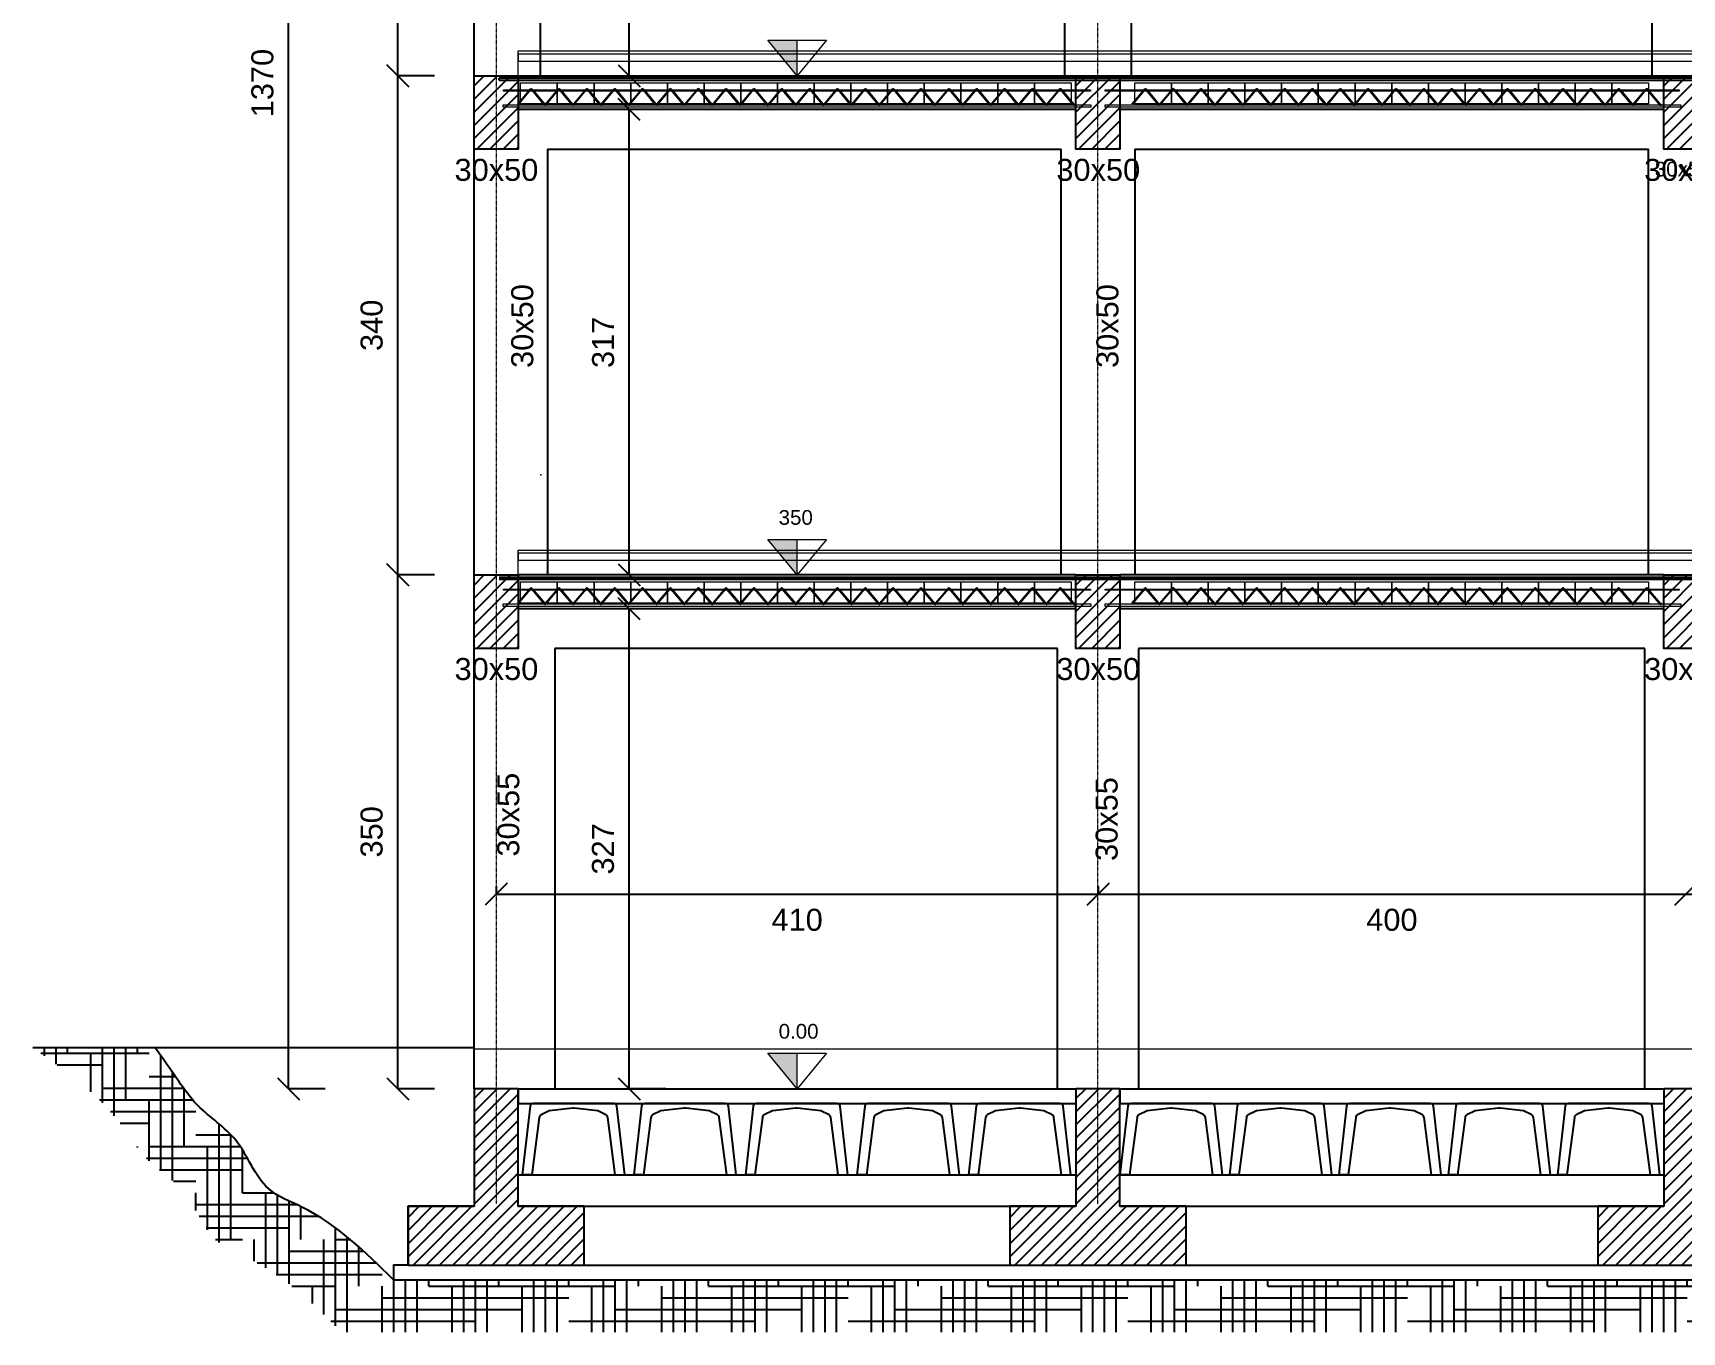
# Model space of a CAD drawing. Header units: millimetres. Extents: x -455371 to 117772, y -78417 to 116564.
# Drawn here: x -128427 to -117193, y -78417 to -69569 of the extents above; entities that cross this region are included whole.
import ezdxf

# ---------------------------------------------------------------- set-up
doc = ezdxf.new("R2010")
doc.units = ezdxf.units.MM
doc.linetypes.add('TRATTOPUNTO', pattern=[25.4, 12.7, -6.35, 0, -6.35])
doc.layers.get('0').update_dxf_attribs({"color": 255})
for name, color, linetype, lineweight in [('armature', 5, 'Continuous', 18), ('Cls', 7, 'Continuous', 25), ('fili fissi tratteggiati', 210, 'TRATTOPUNTO', 18), ('quote', 5, 'Continuous', 15), ('Scritte', 7, 'Continuous', 15), ('TRAV.PIGN.TELAIO', 30, 'Continuous', 15)]:
    doc.layers.add(name, color=color, linetype=linetype, lineweight=lineweight)
doc.layers.add('RETINI', color=253, linetype='Continuous')
doc.layers.add('SEZIONI', color=5, linetype='Continuous')
doc.styles.get("Standard").update_dxf_attribs({"font": 'arial.ttf'})
doc.dimstyles.new('scala1 a 100', dxfattribs={"dimtxt": 150, "dimasz": 150, "dimexe": 0.18, "dimexo": 250, "dimgap": 100, "dimtad": 2, "dimdec": 0, "dimlfac": 0.1, "dimzin": 0, "dimdsep": 46, "dimtxsty": 'Standard', "dimblk": 'OBLIQUE', "dimcen": -100, "dimadec": 0, "dimazin": 0, "dimtfac": 1, "dimtdec": 0, "dimtofl": 0, "dimtmove": 0, "dimatfit": 3, "dimfxl": 250, "dimfxlon": 1, "dimtolj": 1, "dimtzin": 0, "dimarcsym": 0})

# ---------------------------------------------------------------- blocks, each defined once
blk = doc.blocks.new('*U198')
at = {"layer": 'armature'}
for p, q in [((-99, -48), (-11, 55)), ((-91, -48), (-10, 48)), ((77, -48), (-4, 48)), ((-4, 48), (83, -55)), ((85, -48), (-2, 55)), ((4, 48), (85, -48)), ((85, -48), (91, -48))]:
    blk.add_line(p, q, dxfattribs=at)
blk.add_lwpolyline([(93, -55), (99, -48)], dxfattribs=at)
for centre, start, end in [((-7, 51), 40.3299, 139.6701), ((88, -51), 220.3299, 319.6701)]:
    blk.add_arc(centre, 6.02, start, end, dxfattribs=at)
blk = doc.blocks.new('*U199')
at = {"layer": 'Cls', "color": 0, "linetype": 'ByBlock', "lineweight": -2, "transparency": 16777216}
for p in [(0, 0), (189.7, 0), (379.4, 0), (569.1, 0), (758.8, 0), (948.5, 0), (1138.2, 0), (1327.9, 0), (1517.6, 0), (1707.3, 0), (1897, 0), (2086.7, 0), (2276.4, 0), (2466.1, 0), (2655.8, 0), (2845.5, 0), (3035.2, 0), (3224.9, 0), (3414.6, 0), (3604.3, 0)]:
    blk.add_blockref('*U198', p, dxfattribs=at)
blk = doc.blocks.new('*U200')
at = {"layer": 'TRAV.PIGN.TELAIO'}
blk.add_lwpolyline([(125, 72), (125, -72), (-125, -72), (-125, 72)], close=True, dxfattribs=at)
blk = doc.blocks.new('*U201')
at = {"layer": 'Cls', "color": 0, "linetype": 'ByBlock', "lineweight": -2, "transparency": 16777216}
for p in [(0, 0), (250, 0), (500, 0), (750, 0), (1000, 0), (1250, 0), (1500, 0), (1750, 0), (2000, 0), (2250, 0), (2500, 0), (2750, 0), (3000, 0), (3250, 0), (3500, 0)]:
    blk.add_blockref('*U200', p, dxfattribs=at)
blk = doc.blocks.new('*U202')
at = {"layer": 'armature'}
for p, q in [((-99, -48), (-11, 55)), ((-91, -48), (-10, 48)), ((77, -48), (-4, 48)), ((-4, 48), (83, -55)), ((85, -48), (-2, 55)), ((4, 48), (85, -48)), ((85, -48), (91, -48))]:
    blk.add_line(p, q, dxfattribs=at)
blk.add_lwpolyline([(93, -55), (99, -48)], dxfattribs=at)
for centre, start, end in [((-7, 51), 40.3299, 139.6701), ((88, -51), 220.3299, 319.6701)]:
    blk.add_arc(centre, 6.02, start, end, dxfattribs=at)
blk = doc.blocks.new('*U203')
at = {"layer": 'Cls', "color": 0, "linetype": 'ByBlock', "lineweight": -2, "transparency": 16777216}
for p in [(0, 0), (189.7, 0), (379.4, 0), (569.1, 0), (758.8, 0), (948.5, 0), (1138.2, 0), (1327.9, 0), (1517.6, 0), (1707.3, 0), (1897, 0), (2086.7, 0), (2276.4, 0), (2466.1, 0), (2655.8, 0), (2845.5, 0), (3035.2, 0), (3224.9, 0), (3414.6, 0)]:
    blk.add_blockref('*U202', p, dxfattribs=at)
blk = doc.blocks.new('*U204')
at = {"layer": 'TRAV.PIGN.TELAIO'}
blk.add_lwpolyline([(125, 72), (125, -72), (-125, -72), (-125, 72)], close=True, dxfattribs=at)
blk = doc.blocks.new('*U205')
at = {"layer": 'Cls', "color": 0, "linetype": 'ByBlock', "lineweight": -2, "transparency": 16777216}
for p in [(0, 0), (250, 0), (500, 0), (750, 0), (1000, 0), (1250, 0), (1500, 0), (1750, 0), (2000, 0), (2250, 0), (2500, 0), (2750, 0), (3000, 0), (3250, 0)]:
    blk.add_blockref('*U204', p, dxfattribs=at)
blk = doc.blocks.new('*U222')
at = {"layer": 'armature'}
for p, q in [((-99, -48), (-11, 55)), ((-91, -48), (-10, 48)), ((77, -48), (-4, 48)), ((-4, 48), (83, -55)), ((85, -48), (-2, 55)), ((4, 48), (85, -48)), ((85, -48), (91, -48))]:
    blk.add_line(p, q, dxfattribs=at)
blk.add_lwpolyline([(93, -55), (99, -48)], dxfattribs=at)
for centre, start, end in [((-7, 51), 40.3299, 139.6701), ((88, -51), 220.3299, 319.6701)]:
    blk.add_arc(centre, 6.02, start, end, dxfattribs=at)
blk = doc.blocks.new('*U223')
at = {"layer": 'Cls', "color": 0, "linetype": 'ByBlock', "lineweight": -2, "transparency": 16777216}
for p in [(0, 0), (189.7, 0), (379.4, 0), (569.1, 0), (758.8, 0), (948.5, 0), (1138.2, 0), (1327.9, 0), (1517.6, 0), (1707.3, 0), (1897, 0), (2086.7, 0), (2276.4, 0), (2466.1, 0), (2655.8, 0), (2845.5, 0), (3035.2, 0), (3224.9, 0), (3414.6, 0), (3604.3, 0)]:
    blk.add_blockref('*U222', p, dxfattribs=at)
blk = doc.blocks.new('*U224')
at = {"layer": 'TRAV.PIGN.TELAIO'}
blk.add_lwpolyline([(125, 72), (125, -72), (-125, -72), (-125, 72)], close=True, dxfattribs=at)
blk = doc.blocks.new('*U225')
at = {"layer": 'Cls', "color": 0, "linetype": 'ByBlock', "lineweight": -2, "transparency": 16777216}
for p in [(0, 0), (250, 0), (500, 0), (750, 0), (1000, 0), (1250, 0), (1500, 0), (1750, 0), (2000, 0), (2250, 0), (2500, 0), (2750, 0), (3000, 0), (3250, 0), (3500, 0)]:
    blk.add_blockref('*U224', p, dxfattribs=at)
blk = doc.blocks.new('*U218')
at = {"layer": 'armature'}
for p, q in [((-99, -48), (-11, 55)), ((-91, -48), (-10, 48)), ((77, -48), (-4, 48)), ((-4, 48), (83, -55)), ((85, -48), (-2, 55)), ((4, 48), (85, -48)), ((85, -48), (91, -48))]:
    blk.add_line(p, q, dxfattribs=at)
blk.add_lwpolyline([(93, -55), (99, -48)], dxfattribs=at)
for centre, start, end in [((-7, 51), 40.3299, 139.6701), ((88, -51), 220.3299, 319.6701)]:
    blk.add_arc(centre, 6.02, start, end, dxfattribs=at)
blk = doc.blocks.new('*U219')
at = {"layer": 'Cls', "color": 0, "linetype": 'ByBlock', "lineweight": -2, "transparency": 16777216}
for p in [(0, 0), (189.7, 0), (379.4, 0), (569.1, 0), (758.8, 0), (948.5, 0), (1138.2, 0), (1327.9, 0), (1517.6, 0), (1707.3, 0), (1897, 0), (2086.7, 0), (2276.4, 0), (2466.1, 0), (2655.8, 0), (2845.5, 0), (3035.2, 0), (3224.9, 0), (3414.6, 0)]:
    blk.add_blockref('*U218', p, dxfattribs=at)
blk = doc.blocks.new('*U220')
at = {"layer": 'TRAV.PIGN.TELAIO'}
blk.add_lwpolyline([(125, 72), (125, -72), (-125, -72), (-125, 72)], close=True, dxfattribs=at)
blk = doc.blocks.new('*U221')
at = {"layer": 'Cls', "color": 0, "linetype": 'ByBlock', "lineweight": -2, "transparency": 16777216}
for p in [(0, 0), (250, 0), (500, 0), (750, 0), (1000, 0), (1250, 0), (1500, 0), (1750, 0), (2000, 0), (2250, 0), (2500, 0), (2750, 0), (3000, 0), (3250, 0)]:
    blk.add_blockref('*U220', p, dxfattribs=at)
blk = doc.blocks.new('*U262')
at = {"color": 30}
for points in [[(349, -243), (296, 224, 0.377298), (274, 243), (0, 243), (-274, 243, 0.377298), (-296, 224), (-349, -243)], [(284, -243), (233, 148, 0.245361), (221, 165), (165, 194), (5, 211, 0.05448), (0, 212, 0.05448), (-5, 211), (-165, 194), (-221, 165, 0.245361), (-233, 148), (-284, -243)]]:
    blk.add_lwpolyline(points, format="xyb", dxfattribs=at)
for points in [[(-284, -243), (-349, -243)], [(284, -243), (349, -243)]]:
    blk.add_lwpolyline(points, dxfattribs=at)
blk = doc.blocks.new('*U263')
at = {"layer": 'Cls', "color": 0, "linetype": 'ByBlock', "lineweight": -2, "transparency": 16777216}
for p in [(0, 0), (760, 0), (1520, 0), (2280, 0), (3040, 0)]:
    blk.add_blockref('*U262', p, dxfattribs=at)
blk = doc.blocks.new('*U264')
at = {"color": 30}
for points in [[(349, -243), (296, 224, 0.377298), (274, 243), (0, 243), (-274, 243, 0.377298), (-296, 224), (-349, -243)], [(284, -243), (233, 148, 0.245361), (221, 165), (165, 194), (5, 211, 0.05448), (0, 212, 0.05448), (-5, 211), (-165, 194), (-221, 165, 0.245361), (-233, 148), (-284, -243)]]:
    blk.add_lwpolyline(points, format="xyb", dxfattribs=at)
for points in [[(-284, -243), (-349, -243)], [(284, -243), (349, -243)]]:
    blk.add_lwpolyline(points, dxfattribs=at)
blk = doc.blocks.new('*U265')
at = {"layer": 'Cls', "color": 0, "linetype": 'ByBlock', "lineweight": -2, "transparency": 16777216}
for p in [(0, 0), (745, 0), (1490, 0), (2235, 0), (2980, 0)]:
    blk.add_blockref('*U264', p, dxfattribs=at)
blk = doc.blocks.new('_Oblique')
at = {"color": 0, "linetype": 'ByBlock', "lineweight": -2}
blk.add_line((-0.5, -0.5), (0.5, 0.5), dxfattribs=at)
blk = doc.blocks.new('*D2094')
at = {"layer": 'Defpoints', "color": 0, "transparency": 16777216}
for p in [(-124366, -73491), (-123221, -73491), (-123221, -76760)]:
    blk.add_point(p, dxfattribs=at)
at = {"layer": 'quote', "color": 0, "lineweight": -2, "transparency": 16777216}
for p, q in [((-124116, -73491), (-124366, -73491)), ((-124366, -76760), (-124366, -73491)), ((-124116, -76760), (-124366, -76760))]:
    blk.add_line(p, q, dxfattribs=at)
at = {"layer": 'quote', "color": 0, "lineweight": -2, "transparency": 16777216, "xscale": 150, "yscale": 150, "zscale": 150}
for p, rotation in [((-124366, -73491), 90), ((-124366, -76760), 270)]:
    blk.add_blockref('_Oblique', p, dxfattribs=dict(at, rotation=rotation))
at = {"layer": 'quote', "color": 0, "transparency": 16777216, "insert": (-124543, -75126), "char_height": 150, "attachment_point": 5, "rotation": 90}
blk.add_mtext('\\A1;327', dxfattribs=at)
blk = doc.blocks.new('*D2095')
at = {"layer": 'Defpoints', "color": 0, "transparency": 16777216}
for p in [(-124365, -70091), (-124365, -70091), (-124365, -73260)]:
    blk.add_point(p, dxfattribs=at)
at = {"layer": 'quote', "color": 0, "lineweight": -2, "transparency": 16777216}
for p, q in [((-124365, -70091), (-124366, -70091)), ((-124365, -73260), (-124365, -70091)), ((-124365, -73260), (-124366, -73260))]:
    blk.add_line(p, q, dxfattribs=at)
at = {"layer": 'quote', "color": 0, "lineweight": -2, "transparency": 16777216, "xscale": 150, "yscale": 150, "zscale": 150}
for p, rotation in [((-124365, -70091), 90), ((-124365, -73260), 270)]:
    blk.add_blockref('_Oblique', p, dxfattribs=dict(at, rotation=rotation))
at = {"layer": 'quote', "color": 0, "transparency": 16777216, "insert": (-124542, -71676), "char_height": 150, "attachment_point": 5, "rotation": 90}
blk.add_mtext('\\A1;317', dxfattribs=at)
blk = doc.blocks.new('*D2096')
at = {"layer": 'Defpoints', "color": 0, "transparency": 16777216}
for p in [(-124365, -66691), (-124365, -66691), (-124365, -69860)]:
    blk.add_point(p, dxfattribs=at)
at = {"layer": 'quote', "color": 0, "lineweight": -2, "transparency": 16777216}
for p, q in [((-124365, -66691), (-124366, -66691)), ((-124365, -69860), (-124365, -66691)), ((-124365, -69860), (-124366, -69860))]:
    blk.add_line(p, q, dxfattribs=at)
at = {"layer": 'quote', "color": 0, "lineweight": -2, "transparency": 16777216, "xscale": 150, "yscale": 150, "zscale": 150}
for p, rotation in [((-124365, -66691), 90), ((-124365, -69860), 270)]:
    blk.add_blockref('_Oblique', p, dxfattribs=dict(at, rotation=rotation))
at = {"layer": 'quote', "color": 0, "transparency": 16777216, "insert": (-124542, -68276), "char_height": 150, "attachment_point": 5, "rotation": 90}
blk.add_mtext('\\A1;317', dxfattribs=at)
blk = doc.blocks.new('*D2098')
at = {"layer": 'Defpoints', "color": 0, "transparency": 16777216}
for p in [(-126686, -63060), (-125421, -63060), (-125421, -76760)]:
    blk.add_point(p, dxfattribs=at)
at = {"layer": 'quote', "color": 0, "lineweight": -2, "transparency": 16777216}
for p, q in [((-126436, -63060), (-126687, -63060)), ((-126686, -76760), (-126686, -63060)), ((-126436, -76760), (-126687, -76760))]:
    blk.add_line(p, q, dxfattribs=at)
at = {"layer": 'quote', "color": 0, "lineweight": -2, "transparency": 16777216, "xscale": 150, "yscale": 150, "zscale": 150}
for p, rotation in [((-126686, -63060), 90), ((-126686, -76760), 270)]:
    blk.add_blockref('_Oblique', p, dxfattribs=dict(at, rotation=rotation))
at = {"layer": 'quote', "color": 0, "transparency": 16777216, "insert": (-126863, -69910), "char_height": 150, "attachment_point": 5, "rotation": 90}
blk.add_mtext('\\A1;1370', dxfattribs=at)
blk = doc.blocks.new('*D2099')
at = {"layer": 'Defpoints', "color": 0, "transparency": 16777216}
for p in [(-125942, -73260), (-125421, -73260), (-125421, -76760)]:
    blk.add_point(p, dxfattribs=at)
at = {"layer": 'quote', "color": 0, "lineweight": -2, "transparency": 16777216}
for p, q in [((-125692, -73260), (-125942, -73260)), ((-125942, -76760), (-125942, -73260)), ((-125692, -76760), (-125942, -76760))]:
    blk.add_line(p, q, dxfattribs=at)
at = {"layer": 'quote', "color": 0, "lineweight": -2, "transparency": 16777216, "xscale": 150, "yscale": 150, "zscale": 150}
for p, rotation in [((-125942, -73260), 90), ((-125942, -76760), 270)]:
    blk.add_blockref('_Oblique', p, dxfattribs=dict(at, rotation=rotation))
at = {"layer": 'quote', "color": 0, "transparency": 16777216, "insert": (-126119, -75010), "char_height": 150, "attachment_point": 5, "rotation": 90}
blk.add_mtext('\\A1;350', dxfattribs=at)
blk = doc.blocks.new('*D2100')
at = {"layer": 'Defpoints', "color": 0, "transparency": 16777216}
for p in [(-125942, -69860), (-125421, -69860), (-125421, -73260)]:
    blk.add_point(p, dxfattribs=at)
at = {"layer": 'quote', "color": 0, "lineweight": -2, "transparency": 16777216}
for p, q in [((-125692, -69860), (-125942, -69860)), ((-125942, -73260), (-125942, -69860)), ((-125692, -73260), (-125942, -73260))]:
    blk.add_line(p, q, dxfattribs=at)
at = {"layer": 'quote', "color": 0, "lineweight": -2, "transparency": 16777216, "xscale": 150, "yscale": 150, "zscale": 150}
for p, rotation in [((-125942, -69860), 90), ((-125942, -73260), 270)]:
    blk.add_blockref('_Oblique', p, dxfattribs=dict(at, rotation=rotation))
at = {"layer": 'quote', "color": 0, "transparency": 16777216, "insert": (-126119, -71560), "char_height": 150, "attachment_point": 5, "rotation": 90}
blk.add_mtext('\\A1;340', dxfattribs=at)
blk = doc.blocks.new('*D2101')
at = {"layer": 'Defpoints', "color": 0, "transparency": 16777216}
for p in [(-125942, -66460), (-125421, -66460), (-125421, -69860)]:
    blk.add_point(p, dxfattribs=at)
at = {"layer": 'quote', "color": 0, "lineweight": -2, "transparency": 16777216}
for p, q in [((-125692, -66460), (-125942, -66460)), ((-125942, -69860), (-125942, -66460)), ((-125692, -69860), (-125942, -69860))]:
    blk.add_line(p, q, dxfattribs=at)
at = {"layer": 'quote', "color": 0, "lineweight": -2, "transparency": 16777216, "xscale": 150, "yscale": 150, "zscale": 150}
for p, rotation in [((-125942, -66460), 90), ((-125942, -69860), 270)]:
    blk.add_blockref('_Oblique', p, dxfattribs=dict(at, rotation=rotation))
at = {"layer": 'quote', "color": 0, "transparency": 16777216, "insert": (-126119, -68160), "char_height": 150, "attachment_point": 5, "rotation": 90}
blk.add_mtext('\\A1;340', dxfattribs=at)
blk = doc.blocks.new('*D2103')
at = {"layer": 'Defpoints', "color": 0, "transparency": 16777216}
for p in [(-125271, -75129), (-121171, -75129), (-121171, -75434)]:
    blk.add_point(p, dxfattribs=at)
at = {"layer": 'quote', "color": 0, "lineweight": -2, "transparency": 16777216}
for p, q in [((-125271, -75379), (-125271, -75434)), ((-121171, -75379), (-121171, -75434)), ((-125271, -75434), (-121171, -75434))]:
    blk.add_line(p, q, dxfattribs=at)
at = {"layer": 'quote', "color": 0, "lineweight": -2, "transparency": 16777216, "xscale": 150, "yscale": 150, "zscale": 150, "rotation": 180}
blk.add_blockref('_Oblique', (-125271, -75434), dxfattribs=at)
at = {"layer": 'quote', "color": 0, "lineweight": -2, "transparency": 16777216, "xscale": 150, "yscale": 150, "zscale": 150}
blk.add_blockref('_Oblique', (-121171, -75434), dxfattribs=at)
at = {"layer": 'quote', "color": 0, "transparency": 16777216, "insert": (-123221, -75610), "char_height": 150, "attachment_point": 5}
blk.add_mtext('\\A1;410', dxfattribs=at)
blk = doc.blocks.new('*D2104')
at = {"layer": 'Defpoints', "color": 0, "transparency": 16777216}
for p in [(-121171, -75129), (-117167, -75434), (-117167, -75434)]:
    blk.add_point(p, dxfattribs=at)
at = {"layer": 'quote', "color": 0, "lineweight": -2, "transparency": 16777216}
for p, q in [((-121171, -75379), (-121171, -75434)), ((-121171, -75434), (-117167, -75434)), ((-117167, -75434), (-117167, -75433))]:
    blk.add_line(p, q, dxfattribs=at)
at = {"layer": 'quote', "color": 0, "lineweight": -2, "transparency": 16777216, "xscale": 150, "yscale": 150, "zscale": 150, "rotation": 180}
blk.add_blockref('_Oblique', (-121171, -75434), dxfattribs=at)
at = {"layer": 'quote', "color": 0, "lineweight": -2, "transparency": 16777216, "xscale": 150, "yscale": 150, "zscale": 150}
blk.add_blockref('_Oblique', (-117167, -75434), dxfattribs=at)
at = {"layer": 'quote', "color": 0, "transparency": 16777216, "insert": (-119169, -75610), "char_height": 150, "attachment_point": 5}
blk.add_mtext('\\A1;400', dxfattribs=at)
blk = doc.blocks.new('*D2105')
at = {"layer": 'Defpoints', "color": 0, "transparency": 16777216}
for p in [(-117167, -75434), (-111671, -75434), (-111671, -75434)]:
    blk.add_point(p, dxfattribs=at)
at = {"layer": 'quote', "color": 0, "lineweight": -2, "transparency": 16777216}
for p, q in [((-117167, -75434), (-117167, -75433)), ((-117167, -75434), (-111671, -75434)), ((-111671, -75434), (-111671, -75433))]:
    blk.add_line(p, q, dxfattribs=at)
at = {"layer": 'quote', "color": 0, "lineweight": -2, "transparency": 16777216, "xscale": 150, "yscale": 150, "zscale": 150, "rotation": 180}
blk.add_blockref('_Oblique', (-117167, -75434), dxfattribs=at)
at = {"layer": 'quote', "color": 0, "lineweight": -2, "transparency": 16777216, "xscale": 150, "yscale": 150, "zscale": 150}
blk.add_blockref('_Oblique', (-111671, -75434), dxfattribs=at)
at = {"layer": 'quote', "color": 0, "transparency": 16777216, "insert": (-114419, -75257), "char_height": 150, "attachment_point": 5}
blk.add_mtext('\\A1;550', dxfattribs=at)

msp = doc.modelspace()

# ---------------------------------------------------------------- hatches: boundary and pattern name
at = {"layer": 'RETINI'}
h = msp.add_hatch(color=256, dxfattribs=at)
h.dxf.hatch_style = 1
h.paths.add_polyline_path([(-123421.4, -69617.7), (-123221.4, -69860.4), (-123221.4, -69617.7)])
h = msp.add_hatch(dxfattribs=at)
h.set_pattern_fill('ANSI31', color=256, scale=20)
h.set_pattern_definition([(45, (-4100, -6800), (-44.90128, 44.90128), [])])
h.paths.add_polyline_path([(-125121.4, -69860.4), (-125421.4, -69860.4), (-125421.4, -70360.4), (-125121.4, -70360.4)])
h = msp.add_hatch(dxfattribs=at)
h.set_pattern_fill('ANSI31', color=256, scale=20)
h.set_pattern_definition([(45, (6e-11, -6800), (-44.90128, 44.90128), [])])
h.paths.add_polyline_path([(-121021.4, -69860.4), (-121321.4, -69860.4), (-121321.4, -70360.4), (-121021.4, -70360.4)])
h = msp.add_hatch(dxfattribs=at)
h.set_pattern_fill('ANSI31', color=256, scale=20)
h.set_pattern_definition([(45, (4004.25, -6800), (-44.90128, 44.90128), [])])
h.paths.add_polyline_path([(-117017.1, -69860.4), (-117317.1, -69860.4), (-117317.1, -70360.4), (-117017.1, -70360.4)])
h = msp.add_hatch(color=256, dxfattribs=at)
h.dxf.hatch_style = 1
h.paths.add_polyline_path([(-123421.4, -73017.7), (-123221.4, -73260.4), (-123221.4, -73017.7)])
h = msp.add_hatch(dxfattribs=at)
h.set_pattern_fill('ANSI31', color=256, scale=20)
h.set_pattern_definition([(45, (-4100, -10200), (-44.90128, 44.90128), [])])
h.paths.add_polyline_path([(-125121.4, -73260.4), (-125421.4, -73260.4), (-125421.4, -73760.4), (-125121.4, -73760.4)])
h = msp.add_hatch(dxfattribs=at)
h.set_pattern_fill('ANSI31', color=256, scale=20)
h.set_pattern_definition([(45, (0, -10200), (-44.90128, 44.90128), [])])
h.paths.add_polyline_path([(-121021.4, -73260.4), (-121321.4, -73260.4), (-121321.4, -73760.4), (-121021.4, -73760.4)])
h = msp.add_hatch(dxfattribs=at)
h.set_pattern_fill('ANSI31', color=256, scale=20)
h.set_pattern_definition([(45, (4004.25, -10200), (-44.90128, 44.90128), [])])
h.paths.add_polyline_path([(-117017.1, -73260.4), (-117317.1, -73260.4), (-117317.1, -73760.4), (-117017.1, -73760.4)])
h = msp.add_hatch(dxfattribs=at)
h.set_pattern_fill('HOUND', color=256, scale=50)
edge = h.paths.add_edge_path()
edge.add_spline(control_points=[(-106495.7, -78416.8), (-106305.3, -78229.4), (-106052.6, -77980.6), (-105577.5, -77802.6), (-105466, -77445.9), (-105154.5, -77260.9), (-104908, -76841.8), (-104608.1, -76632.1), (-104391.1, -76480.4)], knot_values=[0, 0, 0, 0, 796.0443368, 1056.6986821, 1452.9318202, 1805.0069054, 2103.4394739, 2884.9280847, 2884.9280847, 2884.9280847, 2884.9280847], degree=3, periodic=0)
edge.add_line((-104391.1, -76480.4), (-105222, -76480.4))
edge.add_spline(control_points=[(-105222, -76480.4), (-105259.4, -76531.5), (-105355.7, -76662.6), (-105507, -76902.9), (-105816.1, -77090), (-105928.3, -77446.1), (-106403.2, -77624.3), (-106656, -77873), (-106846.4, -78060.4)], knot_values=[0, 0, 0, 0, 190.3682212, 488.8007897, 840.8758749, 1237.109013, 1497.7633583, 2293.8076951, 2293.8076951, 2293.8076951, 2293.8076951], degree=3, periodic=0)
edge.add_line((-106846.4, -78060.4), (-106946.4, -78060.4))
edge.add_line((-106946.4, -78060.4), (-125971.4, -78060.4))
edge.add_spline(control_points=[(-125971.4, -78060.4), (-126161.8, -77873), (-126414.6, -77624.3), (-126889.5, -77446.1), (-127001.7, -77090), (-127310.8, -76902.9), (-127462.1, -76662.6), (-127558.3, -76531.5), (-127595.8, -76480.4)], knot_values=[0, 0, 0, 0, 796.0443368, 1056.6986821, 1452.9318202, 1805.0069054, 2103.4394739, 2293.8076951, 2293.8076951, 2293.8076951, 2293.8076951], degree=3, periodic=0)
edge.add_line((-127595.8, -76480.4), (-128426.6, -76480.4))
edge.add_spline(control_points=[(-128426.6, -76480.4), (-128209.6, -76632.1), (-127909.8, -76841.8), (-127663.3, -77260.9), (-127351.8, -77445.9), (-127240.3, -77802.6), (-126765.2, -77980.6), (-126512.5, -78229.4), (-126322.1, -78416.8)], knot_values=[0, 0, 0, 0, 781.4886108, 1079.9211793, 1431.9962645, 1828.2294026, 2088.8837479, 2884.9280847, 2884.9280847, 2884.9280847, 2884.9280847], degree=3, periodic=0)
edge.add_line((-126322.1, -78416.8), (-106495.7, -78416.8))
h = msp.add_hatch(color=256, dxfattribs=at)
h.dxf.hatch_style = 1
h.paths.add_polyline_path([(-123421.4, -76517.7), (-123221.4, -76760.4), (-123221.4, -76517.7)])
h = msp.add_hatch(dxfattribs=at)
h.set_pattern_fill('ANSI31', color=256, scale=20)
h.set_pattern_definition([(45, (-19197.895, -130361.77), (-44.90128, 44.90128), [])])
h.paths.add_polyline_path([(-125421.4, -77560.4), (-125871.4, -77560.4), (-125871.4, -77960.4), (-124671.4, -77960.4), (-124671.4, -77560.4), (-125121.4, -77560.4), (-125121.4, -76760.4), (-125421.4, -76760.4)])
h = msp.add_hatch(dxfattribs=at)
h.set_pattern_fill('ANSI31', color=256, scale=20)
h.set_pattern_definition([(45, (-15097.895, -130361.77), (-44.90128, 44.90128), [])])
h.paths.add_polyline_path([(-121321.4, -77560.4), (-121771.4, -77560.4), (-121771.4, -77960.4), (-120571.4, -77960.4), (-120571.4, -77560.4), (-121021.4, -77560.4), (-121021.4, -76760.4), (-121321.4, -76760.4)])
h = msp.add_hatch(dxfattribs=at)
h.set_pattern_fill('ANSI31', color=256, scale=20)
h.set_pattern_definition([(45, (-11093.643, -130361.77), (-44.90128, 44.90128), [])])
h.paths.add_polyline_path([(-117317.1, -77560.4), (-117767.1, -77560.4), (-117767.1, -77960.4), (-116567.1, -77960.4), (-116567.1, -77560.4), (-117017.1, -77560.4), (-117017.1, -76760.4), (-117317.1, -76760.4)])

# ---------------------------------------------------------------- linework, layer by layer
at = {"layer": 'armature', "ltscale": 0.1}
for points in [[(-125221.4, -69957), (-121221.4, -69957), (-121221.4, -69964), (-125221.4, -69964)], [(-121121.4, -69957), (-117211, -69957), (-117211, -69964), (-121121.4, -69964)], [(-125221.4, -73357), (-121221.4, -73357), (-121221.4, -73364), (-125221.4, -73364)], [(-121121.4, -73357), (-117211, -73357), (-117211, -73364), (-121121.4, -73364)]]:
    msp.add_lwpolyline(points, close=True, dxfattribs=at)
at = {"layer": 'armature'}
for points in [[(-125121.4, -70060.2), (-125225.7, -70060.2), (-125225.7, -70072.2), (-125121.4, -70072.2), (-121217.1, -70072.2), (-121217.1, -70060.2), (-121321.4, -70060.2), (-125221.4, -70060.2)], [(-121021.4, -70060.2), (-121125.7, -70060.2), (-121125.7, -70072.2), (-121021.4, -70072.2), (-117199.6, -70072.2), (-117199.6, -70060.2), (-117221.4, -70060.2), (-121121.4, -70060.2)], [(-125121.4, -73460.2), (-125225.7, -73460.2), (-125225.7, -73472.2), (-125121.4, -73472.2), (-121217.1, -73472.2), (-121217.1, -73460.2), (-121321.4, -73460.2), (-125221.4, -73460.2)], [(-121021.4, -73460.2), (-121125.7, -73460.2), (-121125.7, -73472.2), (-121021.4, -73472.2), (-117199.6, -73472.2), (-117199.6, -73460.2), (-117221.4, -73460.2), (-121121.4, -73460.2)]]:
    msp.add_lwpolyline(points, dxfattribs=at)
msp.add_point((-124967.4, -72579.1), dxfattribs=at)
at = {"layer": 'Cls'}
for points in [[(-125421.4, -76760.4), (-125421.4, -73760.4), (-125421.4, -73760.4), (-125421.4, -73760.4), (-125421.4, -71726.3), (-125421.4, -63060.4), (-125021.4, -63060.4)], [(-124971.4, -66960.4), (-124971.4, -69860.4)], [(-121396.4, -69860.4), (-121396.4, -66960.4)], [(-120946.4, -66960.4), (-120946.4, -69860.4)], [(-117396.4, -69860.4), (-117396.4, -66960.4)], [(-125421.4, -69860.4), (-125121.4, -69860.4), (-125121.4, -70360.4), (-125421.4, -70360.4), (-125421.4, -69860.4)], [(-125121.4, -69860.4), (-121321.4, -69860.4)], [(-121321.4, -69860.4), (-121021.4, -69860.4), (-121021.4, -70360.4), (-121321.4, -70360.4), (-121321.4, -69860.4)], [(-121021.4, -69860.4), (-117317.1, -69860.4)], [(-117317.1, -69860.4), (-117017.1, -69860.4), (-117017.1, -70360.4), (-117317.1, -70360.4), (-117317.1, -69860.4)], [(-121321.4, -70090.6), (-125001.1, -70090.6), (-125121.4, -70090.6)], [(-117317.1, -70090.6), (-120901.1, -70090.6), (-121021.4, -70090.6)], [(-124921.4, -70360.4), (-123171.4, -70360.4), (-121421.4, -70360.4)], [(-124921.4, -70360.4), (-124921.4, -71726.3), (-124921.4, -73260.4)], [(-121421.4, -73260.4), (-121421.4, -71726.3), (-121421.4, -70360.4)], [(-120921.4, -70360.4), (-117421.4, -70360.4)], [(-120921.4, -70360.4), (-120921.4, -71726.3), (-120921.4, -73260.4)], [(-117421.4, -73260.4), (-117421.4, -71726.3), (-117421.4, -70360.4)], [(-124921.4, -73241.1), (-124921.4, -73237.1)], [(-125421.4, -73260.4), (-125121.4, -73260.4), (-125121.4, -73760.4), (-125421.4, -73760.4), (-125421.4, -73260.4)], [(-121321.4, -73260.4), (-125121.4, -73260.4)], [(-121321.4, -73260.4), (-121021.4, -73260.4), (-121021.4, -73760.4), (-121321.4, -73760.4), (-121321.4, -73260.4)], [(-117317.1, -73260.4), (-121021.4, -73260.4)], [(-117317.1, -73260.4), (-117017.1, -73260.4), (-117017.1, -73760.4), (-117317.1, -73760.4), (-117317.1, -73260.4)], [(-121321.4, -73490.6), (-125001.1, -73490.6), (-125121.4, -73490.6)], [(-117317.1, -73490.6), (-120901.1, -73490.6), (-121021.4, -73490.6)], [(-121446.4, -73760.4), (-124871.4, -73760.4)], [(-124871.4, -73760.4), (-124871.4, -76760.4)], [(-121446.4, -76760.4), (-121446.4, -73760.4)], [(-117446.4, -73760.4), (-120896.4, -73760.4)], [(-120896.4, -73760.4), (-120896.4, -76760.4)], [(-117446.4, -76760.4), (-117446.4, -73760.4)], [(-125421.4, -76480.4), (-128426.6, -76480.4)], [(-125871.4, -77960.4), (-124671.4, -77960.4), (-124671.4, -77560.4), (-125121.4, -77560.4), (-125121.4, -76760.4), (-125421.4, -76760.4), (-125421.4, -77560.4), (-125871.4, -77560.4), (-125871.4, -77960.4)], [(-125121.4, -76760.4), (-121321.4, -76760.4)], [(-125121.4, -76760.4), (-125121.4, -76860.4), (-121321.4, -76860.4)], [(-121771.4, -77960.4), (-120571.4, -77960.4), (-120571.4, -77560.4), (-121021.4, -77560.4), (-121021.4, -76760.4), (-121321.4, -76760.4), (-121321.4, -77560.4), (-121771.4, -77560.4), (-121771.4, -77960.4)], [(-121021.4, -76760.4), (-117317.1, -76760.4)], [(-121021.4, -76760.4), (-121021.4, -76860.4), (-117317.1, -76860.4)], [(-117767.1, -77960.4), (-116567.1, -77960.4), (-116567.1, -77560.4), (-117017.1, -77560.4), (-117017.1, -76760.4), (-117317.1, -76760.4), (-117317.1, -77560.4), (-117767.1, -77560.4), (-117767.1, -77960.4)], [(-125136.3, -77346.1), (-121321.4, -77346.1)], [(-121021.4, -77346.1), (-117317.1, -77346.1)], [(-125871.4, -77960.4), (-125421.4, -77960.4), (-106946.4, -77960.4), (-106946.4, -77560.4)], [(-125871.4, -77960.4), (-125871.4, -77560.4), (-125421.4, -77560.4)], [(-125121.4, -77560.4), (-121321.4, -77560.4)], [(-121021.4, -77560.4), (-117317.1, -77560.4)], [(-125871.4, -77960.4), (-125971.4, -77960.4), (-125971.4, -78060.4), (-106946.4, -78060.4), (-106846.4, -78060.4), (-106846.4, -77960.4), (-106946.4, -77960.4)]]:
    msp.add_lwpolyline(points, dxfattribs=at)
msp.add_spline([(-125971.4, -78060.4), (-126595.2, -77565.9), (-126822.9, -77438.9), (-127045.2, -77111), (-127304.6, -76872.9), (-127484.6, -76634.9), (-127595.8, -76480.4)], degree=3, dxfattribs=at)
at = {"layer": 'fili fissi tratteggiati', "ltscale": 0.25}
for points in [[(-125271.4, -62044.6), (-125271.4, -77544.6)], [(-121171.4, -77544.6), (-121171.4, -62044.6)]]:
    msp.add_lwpolyline(points, dxfattribs=at)
at = {"layer": 'quote'}
for points in [[(-123221.4, -69860.4), (-123421.4, -69617.7), (-123021.4, -69617.7), (-123221.4, -69860.4)], [(-123221.4, -69860.4), (-123221.4, -69617.7)], [(-125121.4, -69870.4), (-125121.4, -69690.4), (-107696.4, -69690.4), (-107696.4, -69870.4)], [(-125121.4, -69710.4), (-107696.4, -69710.4)], [(-125121.4, -69710.4), (-125121.4, -69760.4), (-107696.4, -69760.4)], [(-123221.4, -73260.4), (-123421.4, -73017.7), (-123021.4, -73017.7), (-123221.4, -73260.4)], [(-123221.4, -73260.4), (-123221.4, -73017.7)], [(-125121.4, -73270.4), (-125121.4, -73090.4), (-107696.4, -73090.4), (-107696.4, -73270.4)], [(-125121.4, -73110.4), (-107696.4, -73110.4)], [(-125121.4, -73110.4), (-125121.4, -73160.4), (-107696.4, -73160.4)], [(-107396.4, -76760.4), (-107396.4, -76490.4), (-125421.4, -76490.4)], [(-123221.4, -76760.4), (-123421.4, -76517.7), (-123021.4, -76517.7), (-123221.4, -76760.4)], [(-123221.4, -76760.4), (-123221.4, -76517.7)]]:
    msp.add_lwpolyline(points, dxfattribs=at)
at = {"layer": 'SEZIONI'}
for points in [[(-125250, -69889.2), (-125250, -69877.2)], [(-125250, -69889.2), (-107520.1, -69889.2), (-107520.1, -69877.2), (-125250, -69877.2)], [(-125250, -73289.2), (-107520.1, -73289.2), (-107520.1, -73277.2), (-125250, -73277.2)]]:
    msp.add_lwpolyline(points, dxfattribs=at)

# ---------------------------------------------------------------- block references
at = {"layer": 'Cls'}
for name, p in [('*U199', (-125025.2, -70004.8)), ('*U201', (-124979.7, -69980.1)), ('*U203', (-120840.9, -70004.8)), ('*U205', (-120795.4, -69980.1)), ('*U223', (-125025.2, -73404.8)), ('*U225', (-124979.7, -73380.1)), ('*U219', (-120840.9, -73404.8)), ('*U221', (-120795.4, -73380.1)), ('*U263', (-124744.6, -77103.3)), ('*U265', (-120672.4, -77103.3))]:
    msp.add_blockref(name, p, dxfattribs=at)

# ---------------------------------------------------------------- texts
at = {"layer": 'Scritte', "attachment_point": 1}
for s, width, insert, char_height in [('30x50', 1161.595, (-125554.9, -70426), 150), ('30x50', 1161.595, (-121454.9, -70426), 150), ('30x50', 1161.595, (-117450.7, -70426), 150), ('30x50', 1161.595, (-117378, -70446.1), 100), ('350', 379.053, (-123346.9, -72818.5), 100), ('30x50', 1161.595, (-125554.9, -73826), 150), ('30x50', 1161.595, (-121454.9, -73826), 150), ('30x50', 1161.595, (-117450.7, -73826), 150), ('0.00', 379.053, (-123346.9, -76318.5), 100)]:
    msp.add_mtext_dynamic_manual_height_columns(s, width=width, gutter_width=12.5, heights=[0], dxfattribs=dict(at, insert=insert, char_height=char_height))
at = {"layer": 'Scritte', "char_height": 150, "attachment_point": 1, "rotation": 90}
for s, insert in [('30x50', (-125168.6, -71850.2)), ('30x50', (-121182.2, -71850.2)), ('30x55', (-125264, -75178.4)), ('30x55', (-121187.8, -75208.3))]:
    msp.add_mtext_dynamic_manual_height_columns(s, width=1161.595, gutter_width=12.5, heights=[0], dxfattribs=dict(at, insert=insert))

# ---------------------------------------------------------------- dimensions: what is measured, and where the dimension line sits
at = {"layer": 'quote'}
for base, p1, p2, picture, middle in [((-126686.3, -63060.4), (-125421.4, -76760.4), (-125421.4, -63060.4), '*D2098', (-126863, -69910.4)), ((-124365.5, -66690.6), (-124365.5, -69860.4), (-124365.5, -66690.6), '*D2096', (-124542.1, -68275.5)), ((-124365.5, -70090.6), (-124365.5, -73260.4), (-124365.5, -70090.6), '*D2095', (-124542.1, -71675.5)), ((-125942.1, -73260.4), (-125421.4, -76760.4), (-125421.4, -73260.4), '*D2099', (-126118.8, -75010.4)), ((-124366, -73490.6), (-123221.4, -76760.4), (-123221.4, -73490.6), '*D2094', (-124542.6, -75125.5))]:
    dim = msp.add_linear_dim(base=base, p1=p1, p2=p2, angle=90, dimstyle='scala1 a 100', dxfattribs=at)
    dim.commit()
    dim.dimension.update_dxf_attribs({"geometry": picture, "text_midpoint": middle})
for base, p1, p2, picture, middle in [((-125942.1, -66460.4), (-125421.4, -69860.4), (-125421.4, -66460.4), '*D2101', (-126118.8, -68160.4)), ((-125942.1, -69860.4), (-125421.4, -73260.4), (-125421.4, -69860.4), '*D2100', (-126118.8, -71560.4))]:
    dim = msp.add_linear_dim(base=base, p1=p1, p2=p2, angle=90, dimstyle='scala1 a 100', override={"dimtmove": 1}, dxfattribs=at)
    dim.commit()
    dim.dimension.update_dxf_attribs({"geometry": picture, "text_midpoint": middle})
dim = msp.add_linear_dim(base=(-121171.4, -75433.6), p1=(-125271.4, -75128.7), p2=(-121171.4, -75128.7), dimstyle='scala1 a 100', dxfattribs=at)
dim.commit()
dim.dimension.update_dxf_attribs({"geometry": '*D2103', "text_midpoint": (-123221.4, -75610.1)})
for base, p1, p2, picture, middle in [((-117167.1, -75433.6), (-121171.4, -75128.7), (-117167.1, -75433.6), '*D2104', (-119169.3, -75610.1)), ((-111671.4, -75433.6), (-117167.1, -75433.6), (-111671.4, -75433.6), '*D2105', (-114419.3, -75257))]:
    dim = msp.add_linear_dim(base=base, p1=p1, p2=p2, dimstyle='scala1 a 100', override={"dimtmove": 1}, dxfattribs=at)
    dim.commit()
    dim.dimension.update_dxf_attribs({"geometry": picture, "text_midpoint": middle})

doc.saveas('drawing.dxf')
